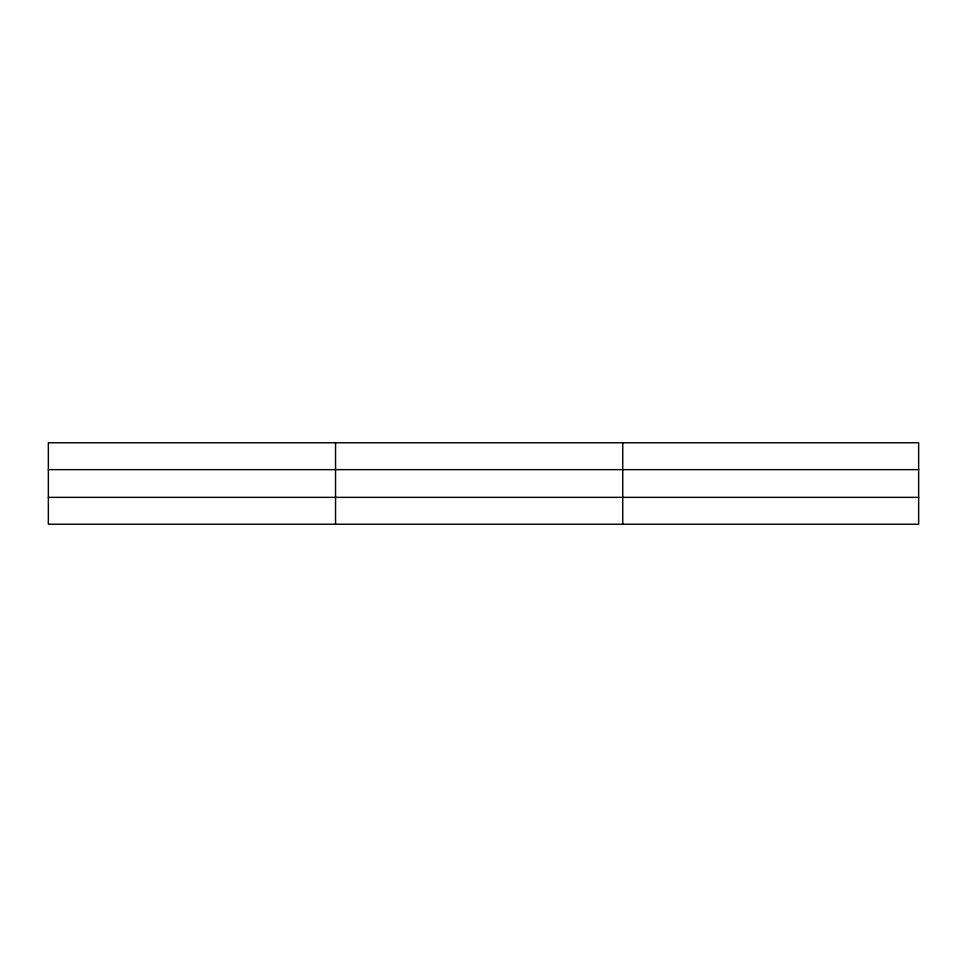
<?xml version="1.0" encoding="UTF-8"?>
<svg xmlns="http://www.w3.org/2000/svg" width="967" height="967" viewBox="0 0 967 967"><rect width="100%" height="100%" fill="white"/><g stroke="black" fill="none" stroke-linecap="round" stroke-linejoin="round"><path stroke-width="1.45" d="M335.549 442.765L335.549 524.235M622.748 442.765L622.748 524.235M918.65 497.352L918.65 524.235L48.35 524.235L48.35 442.765L918.65 442.765L918.65 497.352L48.35 497.352M48.35 469.648L918.65 469.648"/></g></svg>
